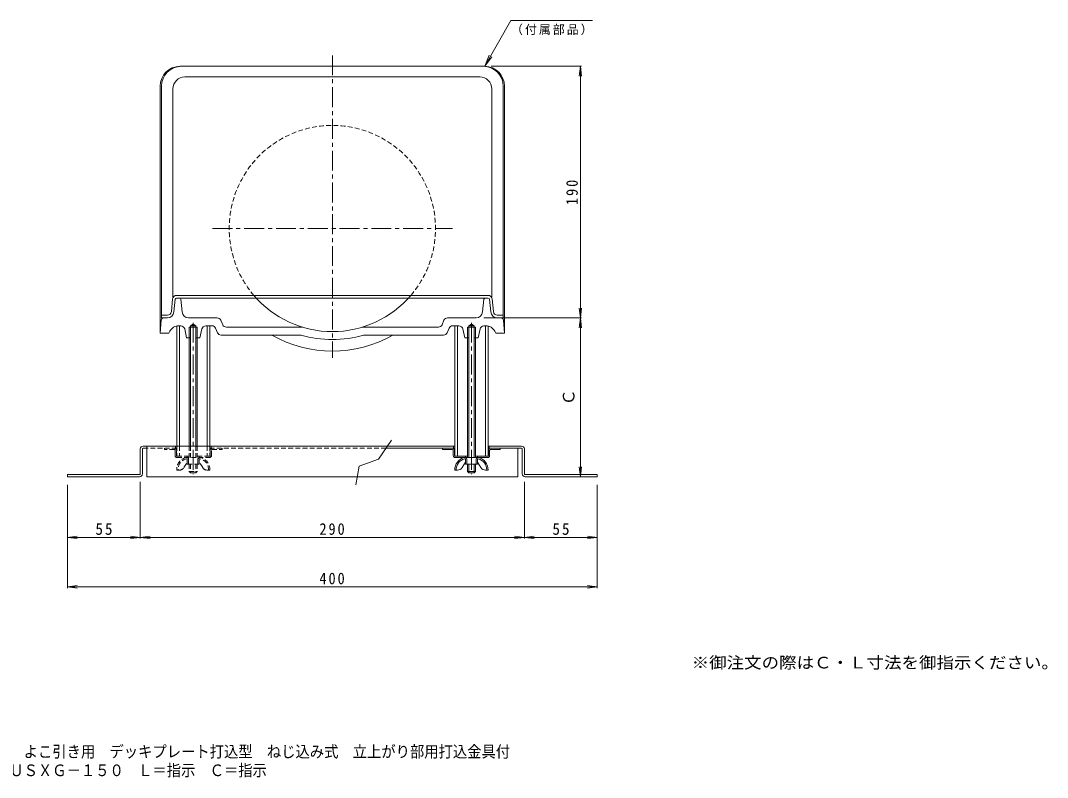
# Model space of a CAD drawing. Units: millimetres, scale not verified. Extents: x -790 to 782, y -582 to 568.
# Drawn here: x -4 to 771, y -582 to -10 of the extents above; entities that cross this region are included whole.
import ezdxf
from ezdxf.enums import TextEntityAlignment as Align

# ---------------------------------------------------------------- set-up
doc = ezdxf.new("R2010")
doc.units = ezdxf.units.MM
doc.header["$LTSCALE"] = 3
doc.linetypes.add('CHAIN1', pattern=[8, 5, -1, 1, -1])
doc.linetypes.add('DASHED1', pattern=[1.8, 1.2, -0.6])
for name, color, linetype, lineweight in [('3-0', 4, 'Continuous', 9), ('3-3', 4, 'Continuous', 9), ('3-4', 7, 'Continuous', 9), ('3-5', 7, 'Continuous', 9), ('3-6', 6, 'Continuous', 9), ('3-7', 7, 'Continuous', 9), ('3-A', 2, 'Continuous', 9), ('3-B', 3, 'Continuous', 9), ('3-D', 7, 'Continuous', 9)]:
    doc.layers.add(name, color=color, linetype=linetype, lineweight=lineweight)
doc.layers.add('F-5_F-5ﾚｲﾔ', color=2, linetype='Continuous')
doc.styles.add('ＭＳ ゴシック', font='')
doc.styles.get('ＭＳ ゴシック').set_extended_font_data('MS Gothic')

msp = doc.modelspace()

# ---------------------------------------------------------------- linework, layer by layer
at = {"layer": '3-0', "linetype": 'CHAIN1'}
for p, q in [((231.25, -36.23), (231.25, -264.687)), ((140.755, -166.967), (321.966, -166.967)), ((126.25, -238.12), (126.25, -352.504)), ((336.25, -238.12), (336.25, -352.504))]:
    msp.add_line(p, q, dxfattribs=at)
at = {"layer": '3-0'}
for p, q in [((346.25, -44.444), (116.25, -44.444)), ((101.25, -59.444), (101.25, -245.944)), ((361.25, -59.444), (361.25, -245.944)), ((112.66, -220.344), (111.7, -229.941)), ((116.84, -220.344), (117.799, -229.941)), ((345.66, -220.344), (344.7, -229.941)), ((349.84, -220.344), (350.799, -229.941)), ((102.091, -236.27), (101.25, -245.944)), ((106.725, -234.444), (104.083, -234.444)), ((122.775, -234.444), (144.271, -234.444)), ((128.249, -240.444), (126.25, -239.289)), ((148.47, -239.626), (147.029, -236.262)), ((314.029, -239.625), (315.47, -236.262)), ((318.228, -234.444), (339.725, -234.444)), ((334.25, -240.444), (336.25, -239.289)), ((355.775, -234.444), (358.416, -234.444)), ((360.409, -236.271), (361.25, -245.944)), ((101.25, -245.944), (107.75, -245.944)), ((108.475, -244.613), (107.75, -245.944)), ((116.843, -240.444), (115.499, -240.444)), ((119.772, -242.793), (121.25, -249.444)), ((124.249, -240.444), (128.249, -240.444)), ((128.249, -241.444), (128.249, -240.444)), ((132.727, -242.793), (131.25, -249.444)), ((135.656, -240.444), (140.315, -240.444)), ((144.514, -245.625), (143.073, -242.262)), ((147.271, -247.444), (207.65, -247.444)), ((151.228, -241.444), (208.528, -241.444)), ((311.272, -241.444), (253.971, -241.444)), ((315.228, -247.444), (254.849, -247.444)), ((317.985, -245.625), (319.427, -242.262)), ((326.843, -240.444), (322.184, -240.444)), ((329.772, -242.793), (331.25, -249.444)), ((338.25, -240.444), (334.25, -240.444)), ((334.25, -241.444), (334.25, -240.444)), ((342.728, -242.793), (341.25, -249.444)), ((345.656, -240.444), (347.001, -240.444)), ((354.024, -244.613), (354.75, -245.944)), ((361.25, -245.944), (354.75, -245.944)), ((121.25, -249.444), (124.249, -249.444)), ((128.25, -249.444), (131.25, -249.444)), ((334.25, -249.444), (331.25, -249.444)), ((341.25, -249.444), (338.25, -249.444))]:
    msp.add_line(p, q, dxfattribs=at)
for points in [[(124.249, -241.444), (124.249, -240.444), (126.25, -239.289)], [(338.25, -241.444), (338.25, -240.444), (336.25, -239.289)]]:
    msp.add_lwpolyline(points, dxfattribs=at)
for centre, radius, start, end in [((116.25, -59.444), 15, 90, 180), ((346.25, -59.444), 15, 0, 90), ((113.655, -220.444), 1, 90, 174.28998), ((115.845, -220.444), 1, 5.71002, 90), ((231.25, -166.967), 77.865, 220.41029, 319.58974), ((346.655, -220.444), 1, 90, 174.28998), ((348.845, -220.444), 1, 5.71002, 90), ((106.725, -229.444), 5, 270, 354.28902), ((122.775, -229.444), 5, 185.71098, 270), ((339.725, -229.444), 5, 270, 354.28902), ((355.775, -229.444), 5, 185.71098, 270), ((104.083, -236.444), 2, 90, 175.03008), ((144.271, -237.444), 3, 23.19835, 90), ((151.228, -238.444), 3, 203.19835, 270), ((311.272, -238.444), 3, 270, 336.80246), ((318.228, -237.444), 3, 90, 156.80203), ((358.416, -236.444), 2, 4.96922, 90), ((115.499, -248.444), 8, 90, 151.38925), ((116.843, -243.444), 3, 12.52937, 90), ((135.656, -243.444), 3, 90, 167.47202), ((140.315, -243.444), 3, 23.1971, 90), ((147.271, -244.444), 3, 203.19623, 270), ((231.25, -166.967), 92.519, 240.43987, 299.5602), ((231.25, -166.967), 83.865, 253.65652, 286.34348), ((315.228, -244.444), 3, 270, 336.80377), ((322.184, -243.444), 3, 90, 156.8029), ((326.843, -243.444), 3, 12.52911, 90), ((345.656, -243.444), 3, 90, 167.47043), ((347.001, -248.444), 8, 28.61075, 90)]:
    msp.add_arc(centre, radius, start, end, dxfattribs=at)
at = {"layer": '3-0', "linetype": 'DASHED1'}
msp.add_arc((231.25, -166.967), 77.865, 319.58974, 220.41029, dxfattribs=at)
at = {"layer": '3-3', "linetype": 'DASHED1'}
for p, q in [((104.5, -333.944), (104.5, -332.944)), ((148, -333.944), (148, -332.944)), ((112, -333.944), (104.5, -333.944)), ((112.5, -334.444), (112.5, -338.444)), ((113.5, -338.444), (113.5, -334.444)), ((113.999, -338.944), (123.25, -338.944)), ((113.999, -339.944), (138.5, -339.944)), ((121.75, -338.944), (121.75, -339.944)), ((129.25, -338.944), (138.5, -338.944)), ((130.75, -338.944), (130.75, -339.944)), ((138.999, -338.444), (138.999, -334.444)), ((140, -338.444), (140, -334.444)), ((140.5, -333.944), (148, -333.944))]:
    msp.add_line(p, q, dxfattribs=at)
at = {"layer": '3-3'}
for p, q in [((314.5, -333.944), (314.5, -332.944)), ((358, -333.944), (358, -332.944)), ((322, -333.944), (314.5, -333.944)), ((322.5, -338.444), (322.5, -334.444)), ((323.5, -338.444), (323.5, -334.444)), ((333.25, -338.944), (324, -338.944)), ((348.5, -339.944), (324, -339.944)), ((331.75, -338.944), (331.75, -339.944)), ((348.5, -338.944), (339.25, -338.944)), ((340.75, -338.944), (340.75, -339.944)), ((349, -338.444), (349, -334.444)), ((350, -334.444), (350, -338.444)), ((350.5, -333.944), (358, -333.944))]:
    msp.add_line(p, q, dxfattribs=at)
at = {"layer": '3-3', "linetype": 'DASHED1'}
for centre, radius, start, end in [((112, -334.444), 1.5, 0, 90), ((140.5, -334.444), 1.5, 90, 180), ((112, -334.444), 0.5, 0, 90), ((113.999, -338.444), 1.5, 180, 270), ((113.999, -338.444), 0.5, 180, 270), ((138.5, -338.444), 0.5, 270, 0), ((138.5, -338.444), 1.5, 270, 0), ((140.5, -334.444), 0.5, 90, 180)]:
    msp.add_arc(centre, radius, start, end, dxfattribs=at)
at = {"layer": '3-3'}
for centre, radius, start, end in [((322, -334.444), 1.5, 0, 90), ((350.5, -334.444), 1.5, 90, 180), ((322, -334.444), 0.5, 0, 90), ((324, -338.444), 1.5, 180, 270), ((324, -338.444), 0.5, 180, 270), ((348.5, -338.444), 0.5, 270, 0), ((348.5, -338.444), 1.5, 270, 0), ((350.5, -334.444), 0.5, 90, 180)]:
    msp.add_arc(centre, radius, start, end, dxfattribs=at)
at = {"layer": '3-4'}
for p, q in [((419.377, -44.444), (351.25, -44.444)), ((418.477, -44.444), (417.498, -51.88)), ((418.477, -234.444), (418.477, -44.444)), ((418.477, -44.444), (419.456, -51.88)), ((418.477, -234.444), (417.498, -227.008)), ((418.477, -234.444), (419.456, -227.008)), ((419.377, -234.444), (345.725, -234.444)), ((418.477, -234.444), (417.498, -241.88)), ((418.477, -354.444), (418.477, -234.444)), ((418.477, -234.444), (419.456, -241.88)), ((418.477, -354.444), (417.498, -347.008)), ((418.477, -354.444), (419.456, -347.008)), ((31.25, -438.475), (31.25, -360.444)), ((86.25, -401.13), (86.25, -358.344)), ((376.25, -401.13), (376.25, -358.344)), ((431.25, -438.475), (431.25, -360.444)), ((31.25, -400.23), (38.685, -399.251)), ((31.25, -400.23), (86.25, -400.23)), ((31.25, -400.23), (38.685, -401.209)), ((86.25, -400.23), (78.814, -399.251)), ((86.25, -400.23), (78.814, -401.209)), ((86.25, -400.23), (93.685, -399.251)), ((86.25, -400.23), (376.25, -400.23)), ((86.25, -400.23), (93.685, -401.209)), ((376.25, -400.23), (368.814, -399.251)), ((376.25, -400.23), (368.814, -401.209)), ((376.25, -400.23), (383.685, -399.251)), ((376.25, -400.23), (431.25, -400.23)), ((376.25, -400.23), (383.685, -401.209)), ((431.25, -400.23), (423.814, -399.251)), ((431.25, -400.23), (423.814, -401.209)), ((31.25, -437.575), (38.685, -436.596)), ((31.25, -437.575), (431.25, -437.575)), ((31.25, -437.575), (38.685, -438.554)), ((431.25, -437.575), (423.814, -436.596)), ((431.25, -437.575), (423.814, -438.554))]:
    msp.add_line(p, q, dxfattribs=at)
at = {"layer": '3-5'}
for p, q in [((366.095, -9.869), (427.595, -9.869)), ((346.25, -44.444), (351.71, -37.29))]:
    msp.add_line(p, q, dxfattribs=at)
msp.add_lwpolyline([(366.095, -9.869), (346.25, -44.444), (349.673, -36.12)], dxfattribs=at)
at = {"layer": '3-6'}
for p, q in [((113.75, -240.444), (113.75, -331.344)), ((115.75, -240.444), (115.75, -331.344)), ((136.75, -240.444), (136.75, -331.344)), ((138.75, -240.444), (138.75, -331.344)), ((323.75, -240.444), (323.75, -338.944)), ((325.75, -240.444), (325.75, -338.944)), ((346.75, -240.444), (346.75, -338.944)), ((348.75, -240.444), (348.75, -338.944))]:
    msp.add_line(p, q, dxfattribs=at)
at = {"layer": '3-6', "linetype": 'DASHED1'}
for p, q in [((113.75, -331.344), (113.75, -338.944)), ((115.75, -331.344), (115.75, -338.944)), ((136.75, -331.344), (136.75, -338.944)), ((138.75, -331.344), (138.75, -338.944))]:
    msp.add_line(p, q, dxfattribs=at)
at = {"layer": '3-7'}
for p, q in [((119.94, -52.444), (342.56, -52.444)), ((102.25, -59.444), (102.25, -234.444)), ((110.94, -61.444), (110.94, -219.167)), ((351.56, -61.444), (351.56, -219.167)), ((360.25, -59.444), (360.25, -234.444)), ((110.67, -220.145), (109.71, -229.742)), ((348.845, -217.444), (113.655, -217.444)), ((348.845, -219.444), (113.655, -219.444)), ((351.83, -220.145), (352.789, -229.742)), ((106.725, -232.444), (102.25, -232.444)), ((355.775, -232.444), (360.25, -232.444)), ((104.083, -234.444), (102.25, -234.444)), ((358.416, -234.444), (360.25, -234.444))]:
    msp.add_line(p, q, dxfattribs=at)
for centre, radius, start, end in [((117.25, -59.444), 15, 90, 180), ((345.25, -59.444), 15, 0, 90), ((119.94, -61.444), 9, 90, 180), ((342.56, -61.444), 9, 0, 90), ((113.655, -220.444), 3, 90, 174.28998), ((348.845, -220.444), 3, 5.71002, 90), ((106.725, -229.444), 3, 270, 354.28902), ((355.775, -229.444), 3, 185.71098, 270)]:
    msp.add_arc(centre, radius, start, end, dxfattribs=at)
at = {"layer": '3-A'}
for p, q in [((123.25, -241.444), (123.25, -331.344)), ((123.25, -241.444), (129.25, -241.444)), ((124.249, -241.444), (124.249, -331.344)), ((128.25, -241.444), (128.25, -331.344)), ((129.25, -241.444), (129.25, -331.344)), ((339.25, -241.444), (333.25, -241.444)), ((333.25, -241.444), (333.25, -339.944)), ((334.25, -241.444), (334.25, -339.944)), ((338.25, -241.444), (338.25, -339.944)), ((339.25, -241.444), (339.25, -339.944)), ((331.55, -340.944), (331.064, -340.944)), ((340.95, -340.944), (341.435, -340.944)), ((329.146, -347.576), (331.75, -343.444)), ((331.75, -344.944), (331.75, -341.144)), ((340.75, -344.944), (331.75, -344.944)), ((332.75, -341.144), (332.75, -344.944)), ((333.25, -344.944), (333.25, -350.444)), ((334.25, -344.944), (334.25, -351.444)), ((338.25, -344.944), (338.25, -351.444)), ((339.25, -344.944), (339.25, -350.444)), ((339.75, -341.144), (339.75, -344.944)), ((340.75, -344.944), (340.75, -341.144)), ((343.354, -347.576), (340.75, -343.444)), ((325.761, -349.444), (323.75, -349.444)), ((339.25, -350.444), (333.25, -350.444)), ((346.738, -349.444), (348.75, -349.444))]:
    msp.add_line(p, q, dxfattribs=at)
at = {"layer": '3-A', "linetype": 'DASHED1'}
for p, q in [((123.25, -331.344), (123.25, -339.944)), ((124.249, -331.344), (124.249, -339.944)), ((128.25, -331.344), (128.25, -339.944)), ((129.25, -331.344), (129.25, -339.944)), ((121.55, -340.944), (121.064, -340.944)), ((130.95, -340.944), (131.435, -340.944)), ((119.146, -347.576), (121.749, -343.444)), ((121.749, -344.944), (121.749, -341.144)), ((121.749, -344.944), (130.75, -344.944)), ((122.75, -341.144), (122.75, -344.944)), ((123.25, -344.944), (123.25, -350.444)), ((124.249, -344.944), (124.249, -351.444)), ((128.25, -344.944), (128.25, -351.444)), ((129.25, -344.944), (129.25, -350.444)), ((129.75, -341.144), (129.75, -344.944)), ((130.75, -344.944), (130.75, -341.144)), ((133.354, -347.576), (130.75, -343.444)), ((115.761, -349.444), (113.75, -349.444)), ((123.25, -350.444), (129.25, -350.444)), ((136.738, -349.444), (138.75, -349.444))]:
    msp.add_line(p, q, dxfattribs=at)
msp.add_lwpolyline([(123.25, -350.444), (124.249, -351.444), (128.25, -351.444), (129.25, -350.444)], dxfattribs=at)
at = {"layer": '3-A'}
msp.add_lwpolyline([(339.25, -350.444), (338.25, -351.444), (334.25, -351.444), (333.25, -350.444)], dxfattribs=at)
at = {"layer": '3-A', "linetype": 'DASHED1'}
for centre, radius, start, end in [((122.986, -348.965), 9.248, 102.71823, 182.96507), ((122.986, -348.965), 8.248, 103.47058, 182.96507), ((121.55, -341.144), 1.2, 0, 90), ((121.55, -341.144), 0.2, 0, 90), ((130.95, -341.144), 1.2, 90, 180), ((130.95, -341.144), 0.2, 90, 180), ((129.514, -348.965), 8.248, 357.03493, 76.52942), ((129.514, -348.965), 9.248, 357.03493, 77.28177), ((115.761, -345.444), 4, 270, 327.78351), ((136.738, -345.444), 4, 212.21649, 270)]:
    msp.add_arc(centre, radius, start, end, dxfattribs=at)
at = {"layer": '3-A'}
for centre, radius, start, end in [((332.986, -348.965), 9.248, 102.71823, 182.96507), ((332.986, -348.965), 8.248, 103.47058, 182.96507), ((331.55, -341.144), 1.2, 0, 90), ((331.55, -341.144), 0.2, 0, 90), ((340.95, -341.144), 1.2, 90, 180), ((340.95, -341.144), 0.2, 90, 180), ((339.514, -348.965), 8.248, 357.03493, 76.52942), ((339.514, -348.965), 9.248, 357.03493, 77.28177), ((325.761, -345.444), 4, 270, 327.78351), ((346.738, -345.444), 4, 212.21649, 270)]:
    msp.add_arc(centre, radius, start, end, dxfattribs=at)
at = {"layer": '3-B'}
for p, q in [((88.35, -331.344), (323.75, -331.344)), ((88.35, -332.944), (91.25, -332.944)), ((91.25, -331.344), (91.25, -354.444)), ((323.75, -332.944), (271.809, -332.944)), ((322.75, -331.344), (322.75, -332.944)), ((348.75, -331.344), (374.15, -331.344)), ((374.15, -332.944), (348.75, -332.944)), ((349.75, -331.344), (349.75, -332.944)), ((371.25, -332.944), (371.25, -354.444)), ((86.25, -352.344), (86.25, -333.444)), ((87.85, -333.444), (87.85, -352.344)), ((374.65, -333.444), (374.65, -352.344)), ((376.25, -352.344), (376.25, -333.444)), ((31.25, -352.844), (31.25, -354.444)), ((85.75, -352.844), (31.25, -352.844)), ((31.25, -354.444), (85.75, -354.444)), ((91.25, -354.444), (371.25, -354.444)), ((376.75, -352.844), (431.25, -352.844)), ((431.25, -354.444), (376.75, -354.444)), ((431.25, -352.844), (431.25, -354.444))]:
    msp.add_line(p, q, dxfattribs=at)
at = {"layer": '3-B', "linetype": 'DASHED1'}
for p, q in [((113.75, -332.944), (91.25, -332.944)), ((112.75, -331.344), (112.75, -332.944)), ((271.809, -332.944), (138.75, -332.944)), ((139.75, -331.344), (139.75, -332.944))]:
    msp.add_line(p, q, dxfattribs=at)
at = {"layer": '3-B'}
for centre, radius, start, end in [((88.35, -333.444), 2.1, 90, 180), ((88.35, -333.444), 0.5, 90, 180), ((374.15, -333.444), 2.1, 0, 90), ((374.15, -333.444), 0.5, 0, 90), ((85.75, -352.344), 0.5, 270, 0), ((85.75, -352.344), 2.1, 270, 0), ((376.75, -352.344), 2.1, 180, 270), ((376.75, -352.344), 0.5, 180, 270)]:
    msp.add_arc(centre, radius, start, end, dxfattribs=at)
at = {"layer": '3-D'}
msp.add_lwpolyline([(275.969, -326.905), (266.16, -341.144), (251.605, -346.523), (249.073, -360.446)], dxfattribs=at)

# ---------------------------------------------------------------- texts
at = {"layer": '3-4', "color": 2, "style": 'ＭＳ ゴシック'}
msp.add_text('Ｃ', height=8.798, rotation=90, dxfattribs=at).set_placement((416.677, -300.444), align=Align.BOTTOM_LEFT)
at = {"layer": '3-4', "color": 2, "insert": (416.677, -149.194), "char_height": 8.798, "attachment_point": 7, "rotation": 90, "style": 'ＭＳ ゴシック'}
msp.add_mtext('\\T1.27;\\W0.9;190', dxfattribs=at)
at = {"layer": '3-4', "color": 2, "char_height": 8.798, "attachment_point": 7, "style": 'ＭＳ ゴシック'}
for s, insert in [('\\T1.27;\\W0.95;55', (52.375, -398.43)), ('\\T1.27;\\W0.9;290', (221.5, -398.43)), ('\\T1.27;\\W0.95;55', (397.375, -398.43)), ('\\T1.27;\\W0.9;400', (221.5, -435.775))]:
    msp.add_mtext(s, dxfattribs=dict(at, insert=insert))
at = {"layer": '3-5', "insert": (366.095, -20.869), "char_height": 6.598, "attachment_point": 7, "style": 'ＭＳ ゴシック'}
msp.add_mtext('\\T1.17;（付属部品）', dxfattribs=at)
at = {"layer": 'F-5_F-5ﾚｲﾔ', "style": 'ＭＳ ゴシック'}
for s, width, p in [('※御注文の際はＣ・Ｌ寸法を御指示ください。', 1.1, (502.5, -501.873)), ('ステンレス鋳鋼製ルーフドレン\u3000よこ引き用\u3000デッキプレート打込型\u3000ねじ込み式\u3000立上がり部用打込金具付', 0.9, (-163.784, -569.067)), ('モルタル・塗膜防水用\u3000\u3000ＥＤＵＳＸＧ－１５０\u3000Ｌ＝指示\u3000Ｃ＝指示', 0.9, (-163.784, -583.194))]:
    msp.add_text(s, height=8.798, dxfattribs=dict(at, width=width)).set_placement(p, align=Align.BOTTOM_LEFT)

doc.saveas('drawing.dxf')
